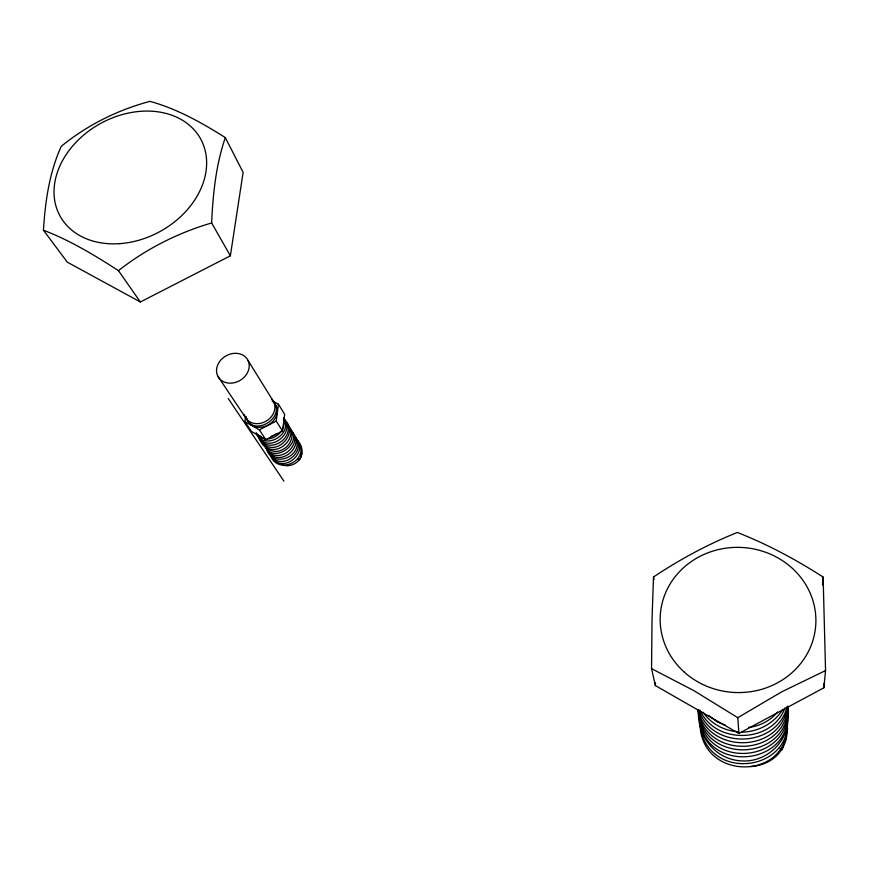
<?xml version="1.0" encoding="UTF-8"?>
<svg xmlns="http://www.w3.org/2000/svg" width="869" height="869" viewBox="0 0 869 869"><rect width="100%" height="100%" fill="white"/><g stroke="black" fill="none" stroke-linecap="round" stroke-linejoin="round"><path stroke-width="1.3" d="M651.554 668.641L652.022 619.716L653.499 576.983C679.895 559.386 707.887 544.211 737.379 532.458C767.436 544.287 795.982 559.582 823.117 577.049L825.55 670.564L823.866 687.792L738.922 733.447L655.389 685.598L651.554 668.641L693.831 690.616L737.781 717.696L738.922 733.447M655.389 685.598L655.443 682.936M230.372 255.801L211.634 222.964C212.948 194.113 215.892 165.045 225.31 137.595C201.717 122.692 177.07 108.831 150 101.369C117.608 109.95 87.172 125.125 61.21 146.383C49.327 172.725 45.188 201.608 43.45 230.22L67.315 262.166L140.365 301.988L230.372 255.801L243.124 172.366L225.31 137.595M822.487 584.946L823.117 577.049M787.911 706.171C785.945 755.118 710.57 760.94 698.654 714.383M788.216 706.616C788.368 762.645 701.229 764.829 698.089 709.343M787.987 714.231C789.095 764.253 712.678 772.965 700.327 725.506M787.466 706.866C780.688 752.934 709.473 755.074 698.068 710.56M245.612 416.501L244.884 421.661L251.51 431.513L265.838 439.616L282.479 430.97L284.652 414.307L278.449 404.237L272.877 401.163M282.479 430.97L276.223 421.074L278.449 404.237M301.63 452.945C301.424 462.362 289.964 468.282 281.752 464.633M784.501 742.104C781.133 757.008 765.068 765.958 750.566 766.577M784.979 707.887C772.096 743.668 715.078 744.809 700.056 710.179M787.151 706.41C777.451 748.057 711.581 750.468 698.828 709.843M782.763 709.397C774.062 723.529 758.116 731.991 741.626 732.165M777.559 712.037C770.521 720.499 759.778 726.223 748.828 727.396M43.45 230.22C70.096 240.387 94.591 255.204 118.456 270.65C146.111 248.882 177.884 232.859 211.634 222.964M737.781 717.696L781.774 691.8L825.55 670.564M244.884 421.661L259.364 429.829L276.223 421.074M267.391 438.997C276.776 438.595 285.477 429.851 284.076 420.216M265.479 438.834L260.157 437.389L257.376 435.271M737.933 731.687C724.192 730.862 710.809 723.66 703.043 712.222M725.517 725.289L717.479 722.063L708.669 715.524M297.578 458.506L299.436 459.864C303.748 454.052 302.618 445.927 297.665 440.855M779.982 748.491L781.97 749.969L786.217 739.747L787.542 728.776L786.89 724.377M260.168 439.453C272.638 451.717 295.601 431.545 283.522 418.065M261.558 441.528C272.812 452.412 293.711 437.259 286.922 423.138M262.938 443.581C277.417 457.257 300.652 431.111 283.392 419.064M264.306 445.634C277.341 458.691 301.022 435.467 286.02 423.29M268.38 451.728C280.676 463.883 303.281 443.94 291.343 430.666M269.727 453.737C281.99 465.882 304.541 445.971 292.614 432.719M272.388 457.724C284.597 469.825 307.029 449.99 295.156 436.814M273.702 459.701C286.531 472.617 309.777 449.697 295.004 437.726M288.627 427.472C306.062 441.691 272.681 466.229 264.621 445.297M292.473 433.653L293.885 434.772M297.502 441.756L298.914 442.864M272.692 400.62C287.878 417.468 251.489 438.888 245.851 416.251M288.758 426.505C295.373 433.555 291.158 445.167 283.196 449.219C272.073 456.127 260.678 445.732 257.745 435M294.917 436.227C306.257 455.541 271.421 470.694 265.968 447.329M118.456 270.65L140.365 301.988M249.273 423.192L250.25 424.604M256.398 433.859C264.741 450.533 292.212 434.88 284.282 418.891M228.254 398.578L283.881 481.1M217.695 375.995L244.895 416.685M259.364 429.829L265.838 439.616M247.969 360.353A17.054 14.154 -30.4 0 1 230.741 383.175A17.054 14.154 -30.4 0 1 219.879 361.189A17.054 14.154 -30.4 0 1 247.969 360.353L273.659 401.76M699.773 721.857C713.308 770.89 791.474 760.179 787.759 708.181M701.413 732.643C715.144 782.567 795.168 768.728 786.923 716.045M299.696 443.755C307.887 462.949 274.756 475.386 269.987 453.336M276.755 407.594L277.417 413.133M272.627 457.3L273.116 458.908M271.313 455.323L271.801 456.942M268.662 451.348L269.14 452.966M266.826 447.72L267.804 450.968M263.253 443.255L263.741 444.895M260.515 439.149L261.004 440.789M259.136 437.074L259.625 438.726M256.344 432.903L256.833 434.554M653.499 576.983L653.999 579.569M787.531 715.708C790.04 740.116 767.523 761.613 743.527 760.972C716.469 760.744 697.296 737.303 698.383 710.918M786.825 719.695C793.788 781.416 698.915 783.034 700.034 721.911M823.758 683.729L823.866 687.792M271.595 398.849A16.218 13.676 -30.7 0 1 265.936 421.248A16.218 13.676 -30.7 0 1 244.08 414.426M276.733 433.425A15.935 13.513 -30.9 0 1 271.182 436.314M261.069 436.379A15.935 13.513 -30.9 0 1 255.964 433.153M272.084 401.054A16.142 13.632 -30.8 0 1 269.509 424.191A16.142 13.632 -30.8 0 1 246.546 418.119M119.553 243.657A80.176 61.666 -28.7 0 0 201.13 139.855A80.176 61.666 -28.7 0 0 70.28 148.892A80.176 61.666 -28.7 0 0 119.553 243.657M684.033 671.9A77.884 72.594 3.1 0 0 813.612 637.955A77.884 72.594 3.1 0 0 716.436 550.055A77.884 72.594 3.1 0 0 684.033 671.9"/></g></svg>
